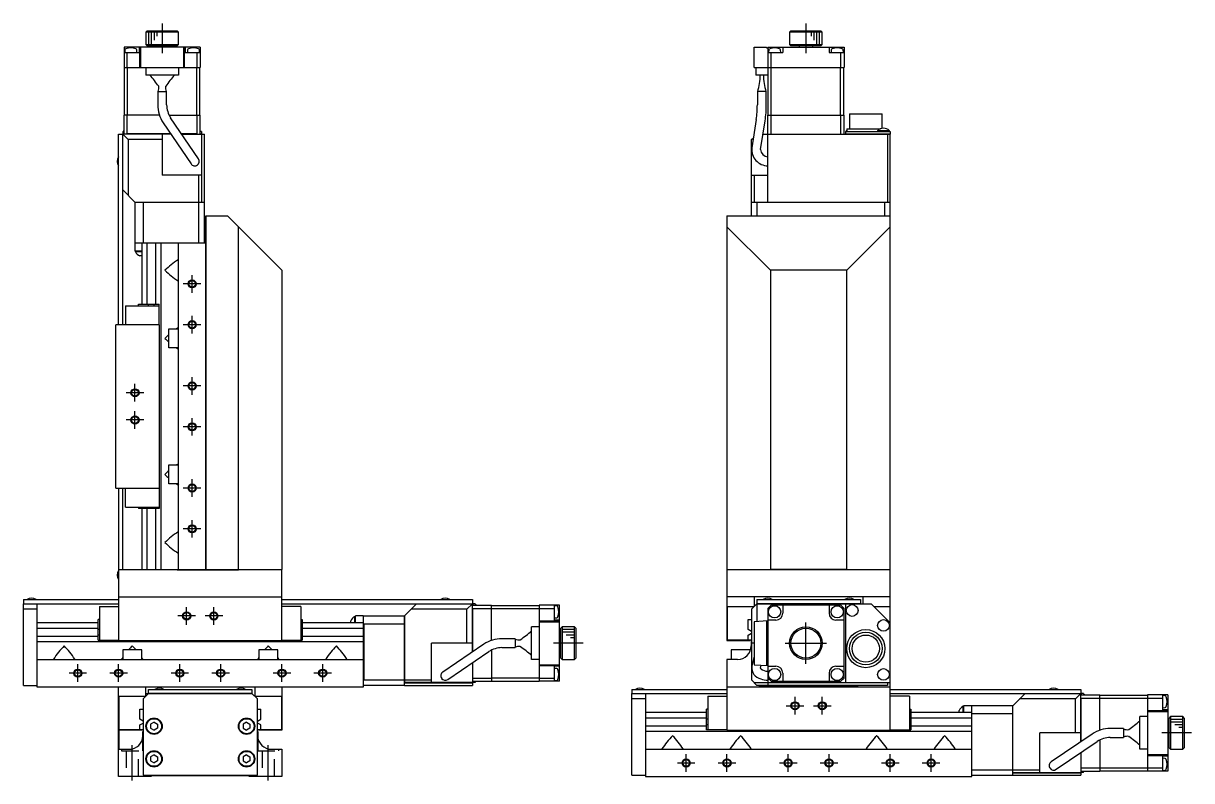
# Model space of a CAD drawing. Extents: x -3 to 875, y -8 to 724.
# Drawn here: x 445.7 to 874.9, y 226 to 504.2 of the extents above; entities that cross this region are included whole.
import ezdxf

# ---------------------------------------------------------------- set-up
doc = ezdxf.new("R2010")
doc.units = 0
doc.header["$LTSCALE"] = 0.5
doc.linetypes.add('CENTER', pattern=[50.8, 31.75, -6.35, 6.35, -6.35])
doc.linetypes.add('DASHED', pattern=[19.05, 12.7, -6.35])
for name, color, linetype in [('MSM_CENTER', 1, 'CENTER'), ('MSM_CONTINUOUS', 7, 'CONTINUOUS'), ('MSM_DASHED', 4, 'DASHED'), ('MSM_NARROW', 5, 'CONTINUOUS')]:
    doc.layers.add(name, color=color, linetype=linetype)

msp = doc.modelspace()

# ---------------------------------------------------------------- linework, layer by layer
at = {"layer": 'MSM_CENTER'}
for p, q in [((496.68, 504.2), (496.68, 493.25)), ((733.21, 504.2), (733.21, 493.25)), ((510.91, 408.48), (504.45, 408.48)), ((507.68, 405.25), (507.68, 411.71)), ((507.68, 390.25), (507.68, 396.71)), ((510.91, 393.48), (504.45, 393.48)), ((507.68, 367.75), (507.68, 374.21)), ((486.68, 365.25), (486.68, 371.71)), ((510.91, 370.98), (504.45, 370.98)), ((489.91, 368.48), (483.45, 368.48)), ((486.68, 355.25), (486.68, 361.71)), ((489.91, 358.48), (483.45, 358.48)), ((507.68, 352.75), (507.68, 359.21)), ((510.91, 355.98), (504.45, 355.98)), ((507.68, 330.25), (507.68, 336.71)), ((510.91, 333.48), (504.45, 333.48)), ((510.91, 318.48), (504.45, 318.48)), ((507.68, 315.25), (507.68, 321.71)), ((505.68, 283.25), (505.68, 289.71)), ((515.68, 283.25), (515.68, 289.71)), ((508.91, 286.48), (502.45, 286.48)), ((518.91, 286.48), (512.45, 286.48)), ((733.21, 268.88), (733.21, 284.08)), ((651.41, 276.48), (640.46, 276.48)), ((725.61, 276.48), (740.81, 276.48)), ((465.68, 262.25), (465.68, 268.71)), ((480.68, 262.25), (480.68, 268.71)), ((503.18, 262.25), (503.18, 268.71)), ((518.18, 262.25), (518.18, 268.71)), ((540.68, 262.25), (540.68, 268.71)), ((555.68, 262.25), (555.68, 268.71)), ((468.91, 265.48), (462.45, 265.48)), ((483.91, 265.48), (477.45, 265.48)), ((506.41, 265.48), (499.95, 265.48)), ((521.41, 265.48), (514.95, 265.48)), ((543.91, 265.48), (537.45, 265.48)), ((558.91, 265.48), (552.45, 265.48)), ((725.98, 253.48), (732.44, 253.48)), ((729.21, 250.25), (729.21, 256.71)), ((735.98, 253.48), (742.44, 253.48)), ((739.21, 250.25), (739.21, 256.71)), ((874.93, 243.48), (863.98, 243.48)), ((485.68, 225.98), (485.68, 238.98)), ((535.68, 225.98), (535.68, 238.98)), ((685.98, 232.48), (692.44, 232.48)), ((689.21, 229.25), (689.21, 235.71)), ((700.98, 232.48), (707.44, 232.48)), ((704.21, 229.25), (704.21, 235.71)), ((723.48, 232.48), (729.94, 232.48)), ((726.71, 229.25), (726.71, 235.71)), ((738.48, 232.48), (744.94, 232.48)), ((741.71, 229.25), (741.71, 235.71)), ((760.98, 232.48), (767.44, 232.48)), ((764.21, 229.25), (764.21, 235.71)), ((775.98, 232.48), (782.44, 232.48)), ((779.21, 229.25), (779.21, 235.71))]:
    msp.add_line(p, q, dxfattribs=at)
at = {"layer": 'MSM_CONTINUOUS'}
for p, q in [((491.18, 501.48), (490.68, 500.98)), ((490.68, 500.98), (490.68, 496.48)), ((502.68, 500.98), (490.68, 500.98)), ((491.18, 501.48), (502.18, 501.48)), ((502.68, 500.98), (502.18, 501.48)), ((502.68, 496.48), (502.68, 500.98)), ((727.71, 501.48), (727.21, 500.98)), ((739.21, 500.98), (727.21, 500.98)), ((727.21, 500.98), (727.21, 496.48)), ((727.71, 501.48), (738.71, 501.48)), ((739.21, 500.98), (738.71, 501.48)), ((739.21, 496.48), (739.21, 500.98)), ((482.68, 495.48), (482.68, 487.98)), ((510.68, 495.48), (482.68, 495.48)), ((483.02, 494.46), (482.93, 493.48)), ((487.43, 493.48), (487.34, 494.46)), ((488.18, 495.48), (488.18, 493.48)), ((488.43, 487.98), (488.43, 495.18)), ((488.47, 495.18), (488.43, 495.18)), ((488.47, 495.48), (488.47, 495.18)), ((488.78, 487.98), (488.78, 495.48)), ((490.68, 496.48), (491.18, 495.98)), ((490.68, 496.48), (502.68, 496.48)), ((502.18, 495.98), (491.18, 495.98)), ((494.18, 495.98), (494.18, 495.48)), ((499.18, 495.48), (499.18, 495.98)), ((502.18, 495.98), (502.68, 496.48)), ((504.58, 487.98), (504.58, 495.48)), ((504.9, 495.18), (504.9, 495.48)), ((504.93, 495.18), (504.9, 495.18)), ((504.93, 487.98), (504.93, 495.18)), ((505.18, 495.48), (505.18, 493.48)), ((506.02, 494.46), (505.93, 493.48)), ((510.43, 493.48), (510.34, 494.46)), ((510.68, 495.48), (510.68, 487.98)), ((714.21, 495.48), (718.71, 495.48)), ((714.21, 487.98), (714.21, 495.48)), ((718.71, 495.18), (718.71, 495.48)), ((718.71, 495.18), (719.21, 495.18)), ((719.21, 495.48), (719.21, 485.18)), ((719.21, 495.48), (747.21, 495.48)), ((719.54, 494.46), (719.46, 493.48)), ((723.96, 493.48), (723.87, 494.46)), ((724.71, 495.48), (724.71, 493.48)), ((727.21, 496.48), (739.21, 496.48)), ((727.21, 496.48), (727.71, 495.98)), ((738.71, 495.98), (727.71, 495.98)), ((730.71, 495.98), (730.71, 495.48)), ((735.71, 495.48), (735.71, 495.98)), ((738.71, 495.98), (739.21, 496.48)), ((741.71, 495.48), (741.71, 493.48)), ((742.54, 494.46), (742.46, 493.48)), ((746.96, 493.48), (746.87, 494.46)), ((747.21, 495.48), (747.21, 487.98)), ((482.68, 493.48), (488.18, 493.48)), ((483.88, 487.98), (483.88, 493.48)), ((505.18, 493.48), (510.68, 493.48)), ((509.48, 487.98), (509.48, 493.48)), ((719.21, 493.48), (724.71, 493.48)), ((720.41, 487.98), (720.41, 493.48)), ((741.71, 493.48), (747.21, 493.48)), ((746.01, 487.98), (746.01, 493.48)), ((482.68, 487.98), (510.68, 487.98)), ((482.78, 470.48), (482.78, 487.98)), ((483.92, 470.48), (483.92, 487.98)), ((490.68, 487.98), (490.68, 485.18)), ((502.68, 485.18), (490.68, 485.18)), ((502.68, 487.98), (502.68, 485.18)), ((509.44, 470.48), (509.44, 487.98)), ((510.58, 470.48), (510.58, 487.98)), ((714.21, 487.98), (747.21, 487.98)), ((714.81, 487.98), (714.81, 485.18)), ((719.21, 485.18), (714.81, 485.18)), ((719.31, 470.48), (719.31, 487.98)), ((720.45, 470.48), (720.45, 487.98)), ((745.97, 470.48), (745.97, 487.98)), ((747.11, 470.48), (747.11, 487.98)), ((497.94, 481.03), (497.98, 481.12)), ((495.03, 479.18), (495.03, 474.31)), ((495.03, 479.18), (498.33, 479.18)), ((498.33, 474.31), (498.33, 479.18)), ((718.66, 479.18), (715.36, 479.18)), ((715.36, 479.18), (715.36, 474.31)), ((718.66, 474.31), (718.66, 479.18)), ((495.67, 470.48), (482.68, 470.48)), ((482.68, 463.48), (482.68, 470.48)), ((483.88, 463.58), (483.88, 470.48)), ((499.24, 470.48), (510.68, 470.48)), ((510.02, 454.44), (499.79, 469.53)), ((509.48, 463.58), (509.48, 470.48)), ((510.68, 463.48), (510.68, 470.48)), ((714.97, 468.86), (713.32, 458.41)), ((716.58, 457.89), (718.23, 468.34)), ((719.21, 463.58), (719.21, 470.48)), ((719.21, 470.48), (747.21, 470.48)), ((720.41, 463.48), (720.41, 470.48)), ((746.01, 463.48), (746.01, 470.48)), ((747.21, 463.48), (747.21, 470.48)), ((749.21, 470.98), (761.21, 470.98)), ((749.21, 470.98), (749.21, 465.48)), ((761.21, 465.63), (761.21, 470.98)), ((482.18, 464.48), (482.68, 464.48)), ((482.18, 464.48), (482.18, 463.58)), ((482.68, 464.77), (482.53, 464.77)), ((482.53, 464.77), (482.53, 464.48)), ((497.06, 467.67), (507.29, 452.59)), ((511.18, 464.48), (510.68, 464.48)), ((511.18, 464.48), (511.18, 463.58)), ((747.71, 464.48), (764.21, 464.48)), ((747.71, 464.48), (747.71, 463.58)), ((748.21, 464.77), (748.06, 464.77)), ((748.06, 464.77), (748.06, 464.48)), ((748.21, 465.48), (760.63, 465.48)), ((748.21, 465.48), (748.21, 464.48)), ((763.86, 464.77), (759.56, 464.77)), ((759.56, 464.77), (759.56, 464.48)), ((763.86, 464.48), (763.86, 464.77)), ((764.21, 464.48), (764.21, 463.58)), ((480.68, 393.48), (480.68, 463.48)), ((480.68, 463.48), (482.08, 463.48)), ((482.18, 463.38), (482.08, 463.48)), ((482.18, 463.58), (482.68, 463.58)), ((482.28, 463.48), (482.18, 463.58)), ((484.18, 461.48), (482.18, 463.48)), ((482.18, 393.48), (482.18, 463.48)), ((499.91, 463.48), (482.18, 463.48)), ((483.78, 463.48), (483.88, 463.58)), ((499.84, 463.58), (483.88, 463.58)), ((484.18, 461.48), (484.18, 440.98)), ((496.68, 461.48), (484.18, 461.48)), ((496.68, 463.48), (496.68, 448.48)), ((509.48, 463.58), (503.83, 463.58)), ((503.89, 463.48), (511.18, 463.48)), ((509.48, 463.58), (509.58, 463.48)), ((510.68, 463.58), (511.18, 463.58)), ((511.18, 463.58), (511.08, 463.48)), ((511.28, 463.48), (511.18, 463.38)), ((511.18, 463.48), (511.18, 438.48)), ((511.28, 438.48), (511.28, 463.48)), ((511.28, 463.48), (512.18, 463.48)), ((512.18, 423.48), (512.18, 463.48)), ((713.21, 461.48), (713.92, 462.18)), ((713.21, 433.48), (713.21, 461.48)), ((717.46, 463.48), (764.21, 463.48)), ((719.31, 463.48), (719.21, 463.58)), ((719.21, 438.48), (719.21, 463.48)), ((747.71, 463.58), (764.21, 463.58)), ((747.81, 463.48), (747.71, 463.58)), ((763.21, 463.48), (763.21, 438.48)), ((764.21, 463.58), (764.11, 463.48)), ((764.21, 244.48), (764.21, 463.48)), ((511.18, 448.48), (496.68, 448.48)), ((510.18, 423.48), (510.18, 448.48)), ((713.21, 448.48), (719.21, 448.48)), ((714.21, 448.48), (714.21, 438.48)), ((486.68, 438.48), (482.18, 442.98)), ((486.68, 438.48), (486.68, 420.48)), ((486.68, 438.48), (512.18, 438.48)), ((489.68, 438.48), (489.68, 423.48)), ((713.21, 438.48), (764.21, 438.48)), ((715.21, 438.48), (715.21, 433.48)), ((762.21, 433.48), (762.21, 438.48)), ((512.68, 303.48), (512.68, 433.48)), ((512.68, 433.48), (520.68, 433.48)), ((512.78, 433.48), (512.78, 303.48)), ((540.68, 413.48), (520.68, 433.48)), ((524.68, 303.48), (524.68, 429.48)), ((704.21, 433.48), (764.21, 433.48)), ((704.21, 433.48), (704.21, 277.48)), ((720.21, 413.48), (704.21, 429.48)), ((764.21, 429.48), (748.21, 413.48)), ((512.68, 423.48), (486.68, 423.48)), ((489.18, 423.48), (489.18, 400.98)), ((491.14, 400.98), (491.14, 423.48)), ((494.22, 423.48), (494.22, 400.98)), ((496.18, 423.48), (496.18, 303.48)), ((502.68, 303.48), (502.68, 423.48)), ((489.18, 420.48), (486.68, 420.48)), ((486.83, 420.48), (486.83, 420.28)), ((489.18, 420.28), (486.83, 420.28)), ((489.18, 418.83), (488.46, 418.83)), ((502.68, 417.22), (502.55, 417.38)), ((540.68, 413.48), (540.68, 303.58)), ((748.21, 413.48), (720.21, 413.48)), ((720.21, 413.48), (720.21, 303.58)), ((748.21, 303.58), (748.21, 413.48)), ((502.68, 409.73), (502.55, 409.58)), ((483.18, 400.48), (483.18, 393.48)), ((483.18, 400.48), (495.58, 400.48)), ((487.98, 400.48), (487.98, 400.98)), ((487.98, 400.98), (495.58, 400.98)), ((491.66, 400.48), (491.66, 400.98)), ((493.71, 400.48), (493.71, 400.98)), ((495.58, 393.48), (495.58, 400.98)), ((479.68, 333.48), (479.68, 393.48)), ((495.68, 393.48), (479.68, 393.48)), ((495.68, 333.48), (495.68, 393.48)), ((499.18, 391.98), (502.68, 391.98)), ((499.18, 384.98), (499.18, 391.98)), ((502.68, 392.22), (502.55, 392.38)), ((502.68, 384.98), (499.18, 384.98)), ((502.68, 384.73), (502.55, 384.58)), ((499.18, 334.98), (499.18, 341.98)), ((499.18, 341.98), (502.68, 341.98)), ((502.68, 342.22), (502.55, 342.38)), ((502.68, 334.98), (499.18, 334.98)), ((479.68, 333.48), (495.68, 333.48)), ((480.68, 333.48), (480.68, 277.48)), ((482.18, 303.48), (482.18, 333.48)), ((483.18, 326.48), (483.18, 333.48)), ((495.58, 333.48), (495.58, 325.98)), ((502.68, 334.73), (502.55, 334.58)), ((483.18, 326.48), (495.58, 326.48)), ((487.98, 326.48), (487.98, 325.98)), ((491.66, 326.48), (491.66, 325.98)), ((493.71, 326.48), (493.71, 325.98)), ((495.58, 325.98), (487.98, 325.98)), ((489.18, 325.98), (489.18, 303.48)), ((491.14, 303.48), (491.14, 325.98)), ((494.22, 325.98), (494.22, 303.48)), ((502.68, 317.22), (502.55, 317.38)), ((502.68, 309.73), (502.55, 309.58)), ((540.68, 303.48), (480.68, 303.48)), ((502.18, 303.48), (502.18, 303.38)), ((502.18, 303.38), (524.78, 303.38)), ((524.78, 303.38), (524.78, 303.48)), ((540.58, 303.48), (540.68, 303.58)), ((540.68, 277.48), (540.68, 303.48)), ((764.21, 303.48), (704.21, 303.48)), ((720.11, 303.48), (720.21, 303.58)), ((748.21, 303.58), (720.21, 303.58)), ((748.21, 303.58), (748.31, 303.48)), ((445.68, 292.48), (445.68, 291.08)), ((445.68, 292.48), (480.68, 292.48)), ((480.68, 293.48), (540.68, 293.48)), ((540.68, 292.48), (610.68, 292.48)), ((610.68, 292.48), (610.68, 291.08)), ((764.21, 293.48), (704.21, 293.48)), ((714.21, 293.48), (714.21, 290.18)), ((715.21, 292.48), (753.21, 292.48)), ((715.21, 292.48), (715.21, 284.45)), ((753.21, 292.48), (753.21, 290.98)), ((754.21, 290.98), (754.21, 293.48)), ((445.68, 291.08), (445.78, 290.98)), ((445.68, 290.98), (480.68, 290.98)), ((445.68, 260.98), (445.68, 290.98)), ((450.68, 288.98), (445.68, 288.98)), ((450.68, 290.98), (450.68, 260.48)), ((473.68, 289.98), (480.68, 289.98)), ((473.68, 289.98), (473.68, 277.58)), ((540.68, 290.98), (610.68, 290.98)), ((547.68, 289.98), (540.68, 289.98)), ((547.68, 289.98), (547.68, 277.58)), ((585.68, 286.48), (590.18, 290.98)), ((608.68, 288.98), (588.18, 288.98)), ((608.68, 288.98), (610.68, 290.98)), ((608.68, 276.48), (608.68, 288.98)), ((610.58, 290.98), (610.68, 291.08)), ((610.68, 290.88), (610.78, 290.98)), ((610.68, 273.25), (610.68, 290.98)), ((610.68, 290.48), (617.68, 290.48)), ((610.68, 289.38), (610.78, 289.28)), ((610.78, 290.98), (610.78, 290.48)), ((611.68, 290.98), (610.78, 290.98)), ((610.78, 289.28), (617.68, 289.28)), ((610.78, 273.32), (610.78, 289.28)), ((611.68, 290.98), (611.68, 290.48)), ((611.97, 290.63), (611.68, 290.63)), ((611.97, 290.48), (611.97, 290.63)), ((617.68, 277.49), (617.68, 290.48)), ((617.68, 290.38), (635.18, 290.38)), ((617.68, 289.23), (635.18, 289.23)), ((642.68, 290.48), (635.18, 290.48)), ((635.18, 290.48), (635.18, 262.48)), ((635.18, 289.28), (640.68, 289.28)), ((640.68, 290.48), (640.68, 284.98)), ((641.67, 290.14), (640.68, 290.23)), ((642.68, 262.48), (642.68, 290.48)), ((704.41, 277.58), (704.41, 289.98)), ((704.41, 289.98), (714.21, 289.98)), ((713.21, 288.98), (715.21, 290.98)), ((713.21, 288.98), (713.21, 262.98)), ((714.21, 290.18), (714.41, 290.18)), ((715.21, 291.08), (753.21, 291.08)), ((715.21, 290.98), (757.21, 290.98)), ((720.41, 290.48), (719.21, 289.28)), ((719.21, 289.28), (719.21, 261.98)), ((746.01, 290.48), (720.41, 290.48)), ((724.71, 290.48), (724.71, 287.48)), ((741.71, 290.48), (741.71, 287.48)), ((747.21, 289.28), (746.01, 290.48)), ((747.21, 263.68), (747.21, 289.28)), ((747.71, 290.98), (747.71, 261.98)), ((764.21, 283.98), (757.21, 290.98)), ((758.21, 289.98), (764.01, 289.98)), ((764.01, 289.98), (764.01, 284.18)), ((473.18, 283.98), (450.68, 283.98)), ((473.68, 285.18), (473.18, 285.18)), ((473.18, 277.58), (473.18, 285.18)), ((547.68, 285.18), (548.18, 285.18)), ((548.18, 285.18), (548.18, 277.58)), ((570.68, 283.98), (548.18, 283.98)), ((566.03, 283.98), (566.03, 284.7)), ((567.48, 283.98), (567.48, 286.33)), ((567.68, 286.33), (567.48, 286.33)), ((570.58, 286.48), (567.68, 286.48)), ((567.68, 283.98), (567.68, 286.48)), ((570.68, 286.38), (570.58, 286.48)), ((570.68, 286.48), (585.68, 286.48)), ((570.68, 260.48), (570.68, 286.48)), ((570.68, 283.58), (570.78, 283.48)), ((585.68, 283.48), (570.78, 283.48)), ((570.78, 283.48), (570.78, 262.98)), ((585.68, 260.98), (585.68, 286.48)), ((585.78, 286.58), (585.78, 261.98)), ((635.18, 284.73), (642.38, 284.73)), ((635.18, 284.38), (642.68, 284.38)), ((640.68, 285.73), (641.67, 285.81)), ((642.68, 284.98), (640.68, 284.98)), ((642.38, 284.69), (642.38, 284.73)), ((642.68, 284.69), (642.38, 284.69)), ((712.01, 281.5), (712.01, 285.18)), ((712.01, 285.18), (713.21, 285.18)), ((719.21, 284.73), (714.21, 284.38)), ((714.21, 284.38), (714.21, 268.58)), ((718.71, 284.69), (718.71, 268.26)), ((722.21, 284.98), (719.21, 284.98)), ((747.21, 284.98), (744.21, 284.98)), ((450.68, 282.01), (473.18, 282.01)), ((473.68, 281.5), (473.18, 281.5)), ((473.68, 279.45), (473.18, 279.45)), ((547.68, 281.5), (548.18, 281.5)), ((547.68, 279.45), (548.18, 279.45)), ((548.18, 282.01), (570.68, 282.01)), ((632.38, 270.48), (632.38, 282.48)), ((635.18, 282.48), (632.38, 282.48)), ((643.68, 282.48), (643.18, 281.98)), ((643.18, 270.98), (643.18, 281.98)), ((648.18, 282.48), (643.68, 282.48)), ((643.68, 282.48), (643.68, 270.48)), ((648.68, 281.98), (648.18, 282.48)), ((648.18, 270.48), (648.18, 282.48)), ((648.68, 281.98), (648.68, 270.98)), ((713.2, 280.81), (712.01, 281.5)), ((712.01, 279.45), (713.2, 280.14)), ((712.01, 277.58), (712.01, 279.45)), ((473.18, 278.94), (450.68, 278.94)), ((570.68, 276.98), (450.68, 276.98)), ((473.18, 277.58), (480.68, 277.58)), ((480.68, 277.48), (540.68, 277.48)), ((540.68, 277.58), (548.18, 277.58)), ((570.68, 278.94), (548.18, 278.94)), ((595.68, 261.98), (595.68, 276.48)), ((610.68, 276.48), (595.68, 276.48)), ((614.88, 276.1), (599.79, 265.87)), ((626.38, 278.13), (621.52, 278.13)), ((621.52, 274.83), (626.38, 274.83)), ((626.38, 278.13), (626.38, 274.83)), ((628.23, 275.22), (628.33, 275.18)), ((643.18, 278.98), (642.68, 278.98)), ((704.21, 277.48), (712.81, 277.48)), ((713.21, 277.58), (704.41, 277.58)), ((712.81, 277.48), (712.81, 277.58)), ((713.11, 276.98), (713.11, 275.48)), ((713.11, 276.98), (713.21, 276.98)), ((714.21, 276.48), (713.21, 276.48)), ((450.68, 270.48), (570.68, 270.48)), ((456.94, 270.48), (456.78, 270.61)), ((464.42, 270.48), (464.58, 270.61)), ((481.94, 270.48), (481.78, 270.61)), ((482.18, 273.98), (482.18, 270.48)), ((489.18, 273.98), (482.18, 273.98)), ((489.18, 270.48), (489.18, 273.98)), ((489.42, 270.48), (489.58, 270.61)), ((531.94, 270.48), (531.78, 270.61)), ((539.18, 273.98), (532.18, 273.98)), ((532.18, 273.98), (532.18, 270.48)), ((539.18, 270.48), (539.18, 273.98)), ((539.42, 270.48), (539.58, 270.61)), ((556.94, 270.48), (556.78, 270.61)), ((564.42, 270.48), (564.58, 270.61)), ((601.65, 263.14), (616.73, 273.36)), ((617.68, 273.92), (617.68, 262.48)), ((635.18, 270.48), (632.38, 270.48)), ((642.68, 273.98), (643.18, 273.98)), ((643.18, 270.98), (643.68, 270.48)), ((643.68, 270.48), (648.18, 270.48)), ((648.18, 270.48), (648.68, 270.98)), ((708.11, 270.48), (704.21, 270.48)), ((704.21, 270.48), (704.21, 244.48)), ((712.71, 273.98), (705.71, 273.98)), ((705.71, 273.98), (705.71, 270.48)), ((712.71, 273.52), (712.71, 273.98)), ((714.21, 271.74), (713.34, 268.02)), ((610.68, 269.26), (610.68, 261.98)), ((610.78, 263.68), (610.78, 269.33)), ((635.18, 268.58), (642.68, 268.58)), ((635.18, 268.23), (642.38, 268.23)), ((640.68, 267.98), (640.68, 262.48)), ((642.68, 267.98), (640.68, 267.98)), ((641.67, 267.14), (640.68, 267.23)), ((642.38, 268.26), (642.68, 268.26)), ((642.38, 268.23), (642.38, 268.26)), ((714.21, 268.58), (719.21, 268.23)), ((716.55, 267.27), (716.82, 268.39)), ((716.6, 267.21), (716.56, 267.28)), ((716.68, 267.11), (716.6, 267.21)), ((719.21, 267.98), (722.21, 267.98)), ((744.21, 267.98), (747.21, 267.98)), ((570.78, 262.98), (570.68, 262.88)), ((570.78, 262.98), (585.68, 262.98)), ((585.68, 263.02), (585.78, 262.98)), ((610.68, 261.98), (585.68, 261.98)), ((585.68, 261.88), (610.68, 261.88)), ((585.78, 262.98), (595.68, 262.98)), ((610.68, 261.88), (610.58, 261.98)), ((610.78, 263.68), (610.68, 263.58)), ((610.68, 262.48), (617.68, 262.48)), ((610.78, 261.98), (610.68, 262.08)), ((610.68, 261.88), (610.68, 260.98)), ((610.78, 263.68), (617.68, 263.68)), ((610.78, 262.48), (610.78, 261.98)), ((611.68, 261.98), (610.78, 261.98)), ((611.68, 262.48), (611.68, 261.98)), ((617.68, 263.72), (635.18, 263.72)), ((617.68, 262.58), (635.18, 262.58)), ((635.18, 263.68), (640.68, 263.68)), ((642.68, 262.48), (635.18, 262.48)), ((640.68, 262.73), (641.67, 262.81)), ((713.21, 262.98), (715.21, 260.98)), ((714.21, 261.98), (764.21, 261.98)), ((719.21, 263.68), (720.41, 262.48)), ((719.21, 261.88), (719.31, 261.98)), ((719.21, 261.88), (719.21, 260.98)), ((763.21, 261.88), (719.21, 261.88)), ((720.41, 262.48), (746.01, 262.48)), ((724.71, 265.48), (724.71, 262.48)), ((741.71, 265.48), (741.71, 262.48)), ((746.01, 262.48), (747.21, 263.68)), ((763.21, 261.98), (763.21, 260.98)), ((445.68, 260.98), (450.68, 260.98)), ((450.68, 260.48), (570.68, 260.48)), ((480.68, 227.48), (480.68, 260.48)), ((491.68, 257.98), (489.68, 255.98)), ((490.68, 257.18), (490.68, 260.48)), ((490.68, 257.98), (529.68, 257.98)), ((491.68, 259.48), (529.68, 259.48)), ((491.68, 257.98), (491.68, 259.48)), ((491.68, 258.08), (529.68, 258.08)), ((529.68, 259.48), (529.68, 257.98)), ((531.68, 255.98), (529.68, 257.98)), ((530.68, 260.48), (530.68, 257.18)), ((540.68, 260.48), (540.68, 244.48)), ((585.68, 260.98), (570.68, 260.98)), ((585.68, 261.08), (585.78, 260.98)), ((585.78, 260.98), (610.68, 260.98)), ((669.21, 259.48), (669.21, 258.08)), ((669.21, 259.48), (704.21, 259.48)), ((669.21, 258.08), (669.31, 257.98)), ((669.21, 257.98), (704.21, 257.98)), ((669.21, 227.98), (669.21, 257.98)), ((674.21, 257.98), (674.21, 227.48)), ((704.21, 260.48), (764.21, 260.48)), ((763.21, 260.98), (715.21, 260.98)), ((716.21, 260.78), (752.21, 260.78)), ((716.21, 260.48), (716.21, 260.78)), ((752.21, 260.78), (752.21, 260.48)), ((764.21, 259.48), (834.21, 259.48)), ((764.21, 257.98), (834.21, 257.98)), ((813.71, 257.98), (809.21, 253.48)), ((832.21, 255.98), (834.21, 257.98)), ((834.21, 258.08), (834.11, 257.98)), ((834.21, 259.48), (834.21, 258.08)), ((834.21, 257.88), (834.31, 257.98)), ((834.21, 240.25), (834.21, 257.98)), ((834.31, 257.98), (834.31, 257.48)), ((835.21, 257.98), (834.31, 257.98)), ((835.21, 257.98), (835.21, 257.48)), ((835.5, 257.63), (835.21, 257.63)), ((835.5, 257.48), (835.5, 257.63)), ((480.88, 244.58), (480.88, 256.98)), ((480.88, 256.98), (490.68, 256.98)), ((489.68, 255.98), (489.68, 227.98)), ((490.88, 257.18), (490.68, 257.18)), ((530.68, 257.18), (530.48, 257.18)), ((530.68, 256.98), (540.48, 256.98)), ((531.68, 227.98), (531.68, 255.98)), ((540.48, 256.98), (540.48, 244.58)), ((674.21, 255.98), (669.21, 255.98)), ((697.21, 256.98), (697.21, 244.58)), ((697.21, 256.98), (704.21, 256.98)), ((771.21, 256.98), (764.21, 256.98)), ((771.21, 256.98), (771.21, 244.58)), ((791.01, 250.98), (791.01, 253.33)), ((791.21, 253.33), (791.01, 253.33)), ((809.21, 253.48), (791.21, 253.48)), ((791.21, 250.98), (791.21, 253.48)), ((794.21, 227.48), (794.21, 253.48)), ((809.21, 227.98), (809.21, 253.48)), ((832.21, 255.98), (811.71, 255.98)), ((832.21, 243.48), (832.21, 255.98)), ((834.21, 257.48), (841.21, 257.48)), ((834.21, 256.38), (834.31, 256.28)), ((834.31, 256.28), (841.21, 256.28)), ((834.31, 240.32), (834.31, 256.28)), ((841.21, 244.49), (841.21, 257.48)), ((841.21, 257.38), (858.71, 257.38)), ((841.21, 256.23), (858.71, 256.23)), ((866.21, 257.48), (858.71, 257.48)), ((858.71, 257.48), (858.71, 229.48)), ((858.71, 256.28), (864.21, 256.28)), ((864.21, 257.48), (864.21, 251.98)), ((865.19, 257.14), (864.21, 257.23)), ((866.21, 257.48), (866.21, 229.48)), ((488.48, 248.5), (488.48, 252.18)), ((488.48, 252.18), (489.68, 252.18)), ((531.68, 252.18), (532.88, 252.18)), ((532.88, 248.5), (532.88, 252.18)), ((696.71, 250.98), (674.21, 250.98)), ((674.21, 249.01), (696.71, 249.01)), ((697.21, 252.18), (696.71, 252.18)), ((696.71, 244.58), (696.71, 252.18)), ((771.21, 252.18), (771.71, 252.18)), ((771.71, 252.18), (771.71, 244.58)), ((794.21, 250.98), (771.71, 250.98)), ((771.71, 249.01), (794.21, 249.01)), ((789.56, 250.98), (789.56, 251.7)), ((809.21, 250.48), (794.21, 250.48)), ((855.91, 237.48), (855.91, 249.48)), ((858.71, 249.48), (855.91, 249.48)), ((858.71, 251.73), (865.91, 251.73)), ((858.71, 251.38), (866.21, 251.38)), ((864.21, 252.73), (865.19, 252.81)), ((866.21, 251.98), (864.21, 251.98)), ((865.91, 251.69), (865.91, 251.73)), ((866.21, 251.69), (865.91, 251.69)), ((867.21, 249.48), (866.71, 248.98)), ((866.71, 237.98), (866.71, 248.98)), ((871.71, 249.48), (867.21, 249.48)), ((867.21, 249.48), (867.21, 237.48)), ((872.21, 248.98), (871.71, 249.48)), ((871.71, 237.48), (871.71, 249.48)), ((872.21, 248.98), (872.21, 237.98)), ((489.67, 247.81), (488.48, 248.5)), ((488.48, 246.45), (489.67, 247.14)), ((488.48, 244.58), (488.48, 246.45)), ((493.68, 247.42), (492.43, 246.7)), ((492.43, 246.7), (492.43, 245.25)), ((492.43, 245.25), (493.68, 244.53)), ((493.68, 247.42), (494.93, 246.7)), ((494.93, 245.25), (493.68, 244.53)), ((494.93, 246.7), (494.93, 245.25)), ((527.68, 247.42), (526.43, 246.7)), ((526.43, 246.7), (526.43, 245.25)), ((526.43, 245.25), (527.68, 244.53)), ((527.68, 247.42), (528.93, 246.7)), ((528.93, 245.25), (527.68, 244.53)), ((528.93, 246.7), (528.93, 245.25)), ((531.69, 247.81), (532.88, 248.5)), ((532.88, 246.45), (531.69, 247.14)), ((532.88, 244.58), (532.88, 246.45)), ((696.71, 245.94), (674.21, 245.94)), ((697.21, 248.5), (696.71, 248.5)), ((697.21, 246.45), (696.71, 246.45)), ((771.21, 248.5), (771.71, 248.5)), ((771.21, 246.45), (771.71, 246.45)), ((794.21, 245.94), (771.71, 245.94)), ((849.91, 245.13), (845.05, 245.13)), ((849.91, 245.13), (849.91, 241.83)), ((866.71, 245.98), (866.21, 245.98)), ((489.28, 244.48), (480.68, 244.48)), ((480.78, 244.48), (480.78, 237.48)), ((489.68, 244.58), (480.88, 244.58)), ((489.28, 244.58), (489.28, 244.48)), ((489.58, 242.48), (489.58, 243.98)), ((489.68, 243.98), (489.58, 243.98)), ((540.48, 244.58), (531.68, 244.58)), ((531.78, 243.98), (531.68, 243.98)), ((531.78, 243.98), (531.78, 242.48)), ((532.08, 244.48), (532.08, 244.58)), ((540.68, 244.48), (532.08, 244.48)), ((794.21, 243.98), (674.21, 243.98)), ((704.21, 244.58), (696.71, 244.58)), ((704.21, 244.48), (764.21, 244.48)), ((764.21, 244.58), (771.71, 244.58)), ((819.21, 228.98), (819.21, 243.48)), ((834.21, 243.48), (819.21, 243.48)), ((838.41, 243.1), (823.32, 232.87)), ((841.21, 240.92), (841.21, 229.48)), ((845.05, 241.83), (849.91, 241.83)), ((851.76, 242.22), (851.85, 242.18)), ((866.21, 240.98), (866.71, 240.98)), ((480.68, 237.48), (484.58, 237.48)), ((536.78, 237.48), (540.68, 237.48)), ((540.68, 237.48), (540.68, 227.48)), ((674.21, 237.48), (794.21, 237.48)), ((680.47, 237.48), (680.31, 237.61)), ((687.95, 237.48), (688.11, 237.61)), ((705.47, 237.48), (705.31, 237.61)), ((712.95, 237.48), (713.11, 237.61)), ((755.47, 237.48), (755.31, 237.61)), ((762.95, 237.48), (763.11, 237.61)), ((780.47, 237.48), (780.31, 237.61)), ((787.95, 237.48), (788.11, 237.61)), ((825.17, 230.14), (840.26, 240.36)), ((834.21, 236.26), (834.21, 228.98)), ((834.31, 230.68), (834.31, 236.33)), ((858.71, 237.48), (855.91, 237.48)), ((866.71, 237.98), (867.21, 237.48)), ((867.21, 237.48), (871.71, 237.48)), ((871.71, 237.48), (872.21, 237.98)), ((493.68, 235.42), (492.43, 234.7)), ((492.43, 234.7), (492.43, 233.25)), ((492.43, 233.25), (493.68, 232.53)), ((493.68, 235.42), (494.93, 234.7)), ((494.93, 233.25), (493.68, 232.53)), ((494.93, 234.7), (494.93, 233.25)), ((527.68, 235.42), (526.43, 234.7)), ((526.43, 234.7), (526.43, 233.25)), ((526.43, 233.25), (527.68, 232.53)), ((527.68, 235.42), (528.93, 234.7)), ((528.93, 233.25), (527.68, 232.53)), ((528.93, 234.7), (528.93, 233.25)), ((858.71, 235.58), (866.21, 235.58)), ((858.71, 235.23), (865.91, 235.23)), ((864.21, 234.98), (864.21, 229.48)), ((866.21, 234.98), (864.21, 234.98)), ((865.19, 234.14), (864.21, 234.23)), ((865.91, 235.26), (866.21, 235.26)), ((865.91, 235.23), (865.91, 235.26)), ((489.68, 227.98), (531.68, 227.98)), ((528.68, 227.78), (492.68, 227.78)), ((492.68, 227.78), (492.68, 227.48)), ((528.68, 227.48), (528.68, 227.78)), ((669.21, 227.98), (674.21, 227.98)), ((794.21, 229.98), (819.21, 229.98)), ((794.21, 227.98), (834.21, 227.98)), ((809.21, 228.98), (834.21, 228.98)), ((809.21, 228.88), (834.21, 228.88)), ((834.21, 228.88), (834.11, 228.98)), ((834.31, 230.68), (834.21, 230.58)), ((834.21, 229.48), (841.21, 229.48)), ((834.31, 228.98), (834.21, 229.08)), ((834.21, 228.88), (834.21, 227.98)), ((834.31, 230.68), (841.21, 230.68)), ((834.31, 229.48), (834.31, 228.98)), ((835.21, 228.98), (834.31, 228.98)), ((835.21, 228.98), (835.21, 229.48)), ((841.21, 230.72), (858.71, 230.72)), ((841.21, 229.58), (858.71, 229.58)), ((858.71, 230.68), (864.21, 230.68)), ((866.21, 229.48), (858.71, 229.48)), ((864.21, 229.73), (865.19, 229.81)), ((492.68, 227.48), (480.68, 227.48)), ((540.68, 227.48), (528.68, 227.48)), ((674.21, 227.48), (794.21, 227.48))]:
    msp.add_line(p, q, dxfattribs=at)
for centre, radius in [((507.68, 408.48), 1.23), ((507.68, 393.48), 1.23), ((486.68, 368.48), 1.23), ((507.68, 370.98), 1.23), ((486.68, 358.48), 1.23), ((507.68, 355.98), 1.23), ((507.68, 333.48), 1.23), ((507.68, 318.48), 1.23), ((505.68, 286.48), 1.23), ((515.68, 286.48), 1.23), ((721.71, 287.98), 2.25), ((744.71, 287.98), 2.25), ((750.21, 288.48), 2.15), ((761.71, 282.98), 2.15), ((733.21, 276.48), 6), ((733.21, 276.48), 5.5), ((755.21, 274.48), 7), ((755.21, 274.48), 6), ((755.21, 274.48), 5), ((465.68, 265.48), 1.23), ((480.68, 265.48), 1.23), ((503.18, 265.48), 1.23), ((518.18, 265.48), 1.23), ((540.68, 265.48), 1.23), ((555.68, 265.48), 1.23), ((721.71, 264.98), 2.25), ((744.71, 264.98), 2.25), ((761.71, 264.98), 2.15), ((729.21, 253.48), 1.23), ((739.21, 253.48), 1.23), ((493.68, 245.98), 3), ((527.68, 245.98), 3), ((493.68, 245.98), 2.75), ((527.68, 245.98), 2.75), ((493.68, 233.98), 3), ((493.68, 233.98), 2.75), ((527.68, 233.98), 3), ((527.68, 233.98), 2.75), ((689.21, 232.48), 1.23), ((704.21, 232.48), 1.23), ((726.71, 232.48), 1.23), ((741.71, 232.48), 1.23), ((764.21, 232.48), 1.23), ((779.21, 232.48), 1.23)]:
    msp.add_circle(centre, radius, dxfattribs=at)
for centre, radius, start, end in [((483.51, 494.42), 0.5, 107.6292, 175), ((485.18, 489.18), 6, 72.3708, 107.6292), ((486.85, 494.42), 0.5, 5, 72.3708), ((506.51, 494.42), 0.5, 107.6292, 175), ((508.18, 489.18), 6, 72.3708, 107.6292), ((509.85, 494.42), 0.5, 5, 72.3708), ((720.04, 494.42), 0.5, 107.6292, 175), ((721.71, 489.18), 6, 72.3708, 107.6292), ((723.37, 494.42), 0.5, 5, 72.3708), ((743.04, 494.42), 0.5, 107.6292, 175), ((744.71, 489.18), 6, 72.3708, 107.6292), ((746.37, 494.42), 0.5, 5, 72.3708), ((455.65, 453.14), 48.58, 35.093, 41.2478), ((546.86, 445.82), 60.29, 139.2516, 144.1616), ((687.87, 486.59), 28.62, 344.9841, 357.1678), ((746.42, 486.63), 28.89, 182.8902, 194.9579), ((492.5, 480.45), 2.97, 334.6953, 12.2257), ((501.1, 480.49), 3.21, 170.2787, 204.1179), ((506.87, 474.3), 11.84, 179.9509, 214.0564), ((506.87, 474.3), 8.54, 179.9287, 214.0288), ((679.22, 474.14), 36.14, 351.6013, 0.2806), ((679.3, 474.13), 39.35, 351.5412, 0.2655), ((484.68, 462.68), 3, 131.8103, 135.78), ((750.21, 462.68), 3, 131.8103, 135.78), ((750.21, 462.68), 3, 109.4712, 111.0395), ((761.71, 462.68), 3, 44.22, 135.78), ((483.18, 453.48), 3, 146.4427, 213.5573), ((719.28, 457.85), 5.99, 174.6051, 269.3043), ((719.31, 457.91), 2.73, 180.4075, 267.8443), ((508.66, 453.51), 1.65, 213.8331, 306.0094), ((508.65, 453.51), 1.66, 306.3601, 34.4312), ((489.68, 421.84), 3.25, 208.7266, 247.939), ((519.64, 391.05), 31.38, 122.9812, 134.3908), ((519.64, 435.9), 31.38, 225.6092, 237.0188), ((519.64, 366.05), 31.38, 122.9812, 124.2994), ((519.64, 366.05), 31.38, 130.674, 134.3908), ((519.64, 410.9), 31.38, 225.6092, 229.326), ((519.64, 410.9), 31.38, 235.7006, 237.0188), ((519.64, 316.05), 31.38, 130.674, 134.3908), ((519.64, 316.05), 31.38, 122.9812, 124.2994), ((519.64, 360.9), 31.38, 225.6092, 229.326), ((519.64, 360.9), 31.38, 235.7006, 237.0188), ((519.64, 291.05), 31.38, 122.9812, 134.3908), ((519.64, 335.9), 31.38, 225.6092, 237.0188), ((483.18, 301.48), 3, 146.4427, 213.5573), ((448.68, 289.98), 3, 56.4427, 123.5573), ((600.68, 289.98), 3, 56.4427, 123.5573), ((719.21, 289.98), 3, 56.4427, 123.5573), ((749.21, 289.98), 3, 56.4427, 123.5573), ((609.88, 288.48), 3, 41.8103, 45.78), ((641.62, 289.64), 0.5, 17.6292, 85), ((636.38, 287.98), 6, 342.3708, 17.6292), ((569.04, 283.48), 3.25, 118.7266, 157.939), ((641.62, 286.31), 0.5, 275, 342.3708), ((722.21, 287.48), 2.5, 270, 0), ((744.21, 287.48), 2.5, 180, 270), ((600.35, 317.5), 48.58, 305.093, 311.2478), ((483.11, 253.52), 31.38, 135.6092, 147.0188), ((438.25, 253.52), 31.38, 32.9812, 44.3908), ((508.11, 253.52), 31.38, 135.6092, 139.326), ((463.25, 253.52), 31.38, 40.674, 44.3908), ((558.11, 253.52), 31.38, 135.6092, 139.326), ((513.25, 253.52), 31.38, 40.674, 44.3908), ((583.11, 253.52), 31.38, 135.6092, 147.0188), ((538.25, 253.52), 31.38, 32.9812, 44.3908), ((621.51, 266.29), 11.84, 89.9509, 124.0564), ((621.51, 266.29), 8.54, 89.9287, 124.0288), ((627.65, 280.66), 2.97, 244.6953, 282.2257), ((627.69, 272.05), 3.21, 80.2787, 114.1179), ((593.03, 226.3), 60.29, 49.2516, 54.1616), ((708.11, 275.48), 5, 270, 0), ((508.11, 253.52), 31.38, 145.7006, 147.0188), ((463.25, 253.52), 31.38, 32.9812, 34.2994), ((558.11, 253.52), 31.38, 145.7006, 147.0188), ((513.25, 253.52), 31.38, 32.9812, 34.2994), ((641.62, 266.64), 0.5, 17.6292, 85), ((636.38, 264.98), 6, 342.3708, 17.6292), ((717.43, 267.43), 4.14, 172.4446, 258.6833), ((719.4, 270.52), 4.37, 231.3798, 267.4338), ((722.21, 265.48), 2.5, 0, 90), ((744.21, 265.48), 2.5, 90, 180), ((600.72, 264.5), 1.65, 123.8331, 216.0094), ((600.71, 264.5), 1.66, 216.3601, 304.4312), ((641.62, 263.31), 0.5, 275, 342.3708), ((719.79, 272.28), 9.45, 250.4373, 266.4987), ((495.68, 256.98), 3, 56.4427, 123.5573), ((525.68, 256.98), 3, 56.4427, 123.5573), ((672.21, 256.98), 3, 56.4427, 123.5573), ((824.21, 256.98), 3, 56.4427, 123.5573), ((833.41, 255.48), 3, 41.8103, 45.78), ((792.57, 250.48), 3.25, 118.7266, 157.939), ((865.15, 256.64), 0.5, 17.6292, 85), ((859.91, 254.98), 6, 342.3708, 17.6292), ((865.15, 253.31), 0.5, 275, 342.3708), ((845.04, 233.29), 11.84, 89.9509, 124.0564), ((851.18, 247.66), 2.97, 244.6953, 282.2257), ((823.88, 284.5), 48.58, 305.093, 311.2478), ((484.58, 242.48), 5, 270, 0), ((536.78, 242.48), 5, 180, 270), ((706.64, 220.52), 31.38, 135.6092, 147.0188), ((661.78, 220.52), 31.38, 32.9812, 44.3908), ((731.64, 220.52), 31.38, 135.6092, 147.0188), ((686.78, 220.52), 31.38, 32.9812, 44.3908), ((781.64, 220.52), 31.38, 135.6092, 147.0188), ((736.78, 220.52), 31.38, 32.9812, 44.3908), ((806.64, 220.52), 31.38, 135.6092, 147.0188), ((761.78, 220.52), 31.38, 32.9812, 44.3908), ((845.04, 233.29), 8.54, 89.9287, 124.0288), ((851.22, 239.05), 3.21, 80.2787, 114.1179), ((816.55, 193.3), 60.29, 49.2516, 54.1616), ((824.25, 231.5), 1.65, 123.8342, 216.0084), ((865.15, 233.64), 0.5, 17.6292, 85), ((859.91, 231.98), 6, 342.3708, 17.6292), ((824.24, 231.5), 1.66, 216.3605, 304.4309), ((865.15, 230.31), 0.5, 275, 342.3708)]:
    msp.add_arc(centre, radius, start, end, dxfattribs=at)
at = {"layer": 'MSM_DASHED'}
for p, q in [((489.58, 236.98), (489.58, 242.48)), ((531.78, 242.47), (531.78, 236.98)), ((481.78, 237.48), (481.78, 236.98)), ((481.78, 236.98), (489.58, 236.98)), ((483.43, 236.98), (483.43, 227.48)), ((487.93, 227.48), (487.93, 236.98)), ((531.78, 236.98), (539.58, 236.98)), ((533.43, 236.98), (533.43, 227.48)), ((537.93, 227.48), (537.93, 236.98)), ((539.58, 236.98), (539.58, 237.48))]:
    msp.add_line(p, q, dxfattribs=at)
at = {"layer": 'MSM_NARROW'}
for p, q in [((491.68, 500.98), (491.68, 496.48)), ((492.68, 500.98), (492.68, 496.48)), ((493.68, 500.98), (493.68, 497.98)), ((494.68, 500.98), (494.68, 499.48)), ((735.21, 499.48), (735.21, 500.98)), ((736.21, 497.98), (736.21, 500.98)), ((737.21, 496.48), (737.21, 500.98)), ((738.21, 496.48), (738.21, 500.98)), ((648.18, 281.48), (643.68, 281.48)), ((648.18, 280.48), (643.68, 280.48)), ((648.18, 279.48), (645.18, 279.48)), ((648.18, 278.48), (646.68, 278.48)), ((871.71, 248.48), (867.21, 248.48)), ((871.71, 247.48), (867.21, 247.48)), ((871.71, 246.48), (868.71, 246.48)), ((871.71, 245.48), (870.21, 245.48))]:
    msp.add_line(p, q, dxfattribs=at)
for centre in [(507.68, 408.48), (507.68, 393.48), (486.68, 368.48), (507.68, 370.98), (486.68, 358.48), (507.68, 355.98), (507.68, 333.48), (507.68, 318.48), (505.68, 286.48), (515.68, 286.48), (465.68, 265.48), (480.68, 265.48), (503.18, 265.48), (518.18, 265.48), (540.68, 265.48), (555.68, 265.48), (729.21, 253.48), (739.21, 253.48), (689.21, 232.48), (704.21, 232.48), (726.71, 232.48), (741.71, 232.48), (764.21, 232.48), (779.21, 232.48)]:
    msp.add_circle(centre, 1.5, dxfattribs=at)

doc.saveas('drawing.dxf')
